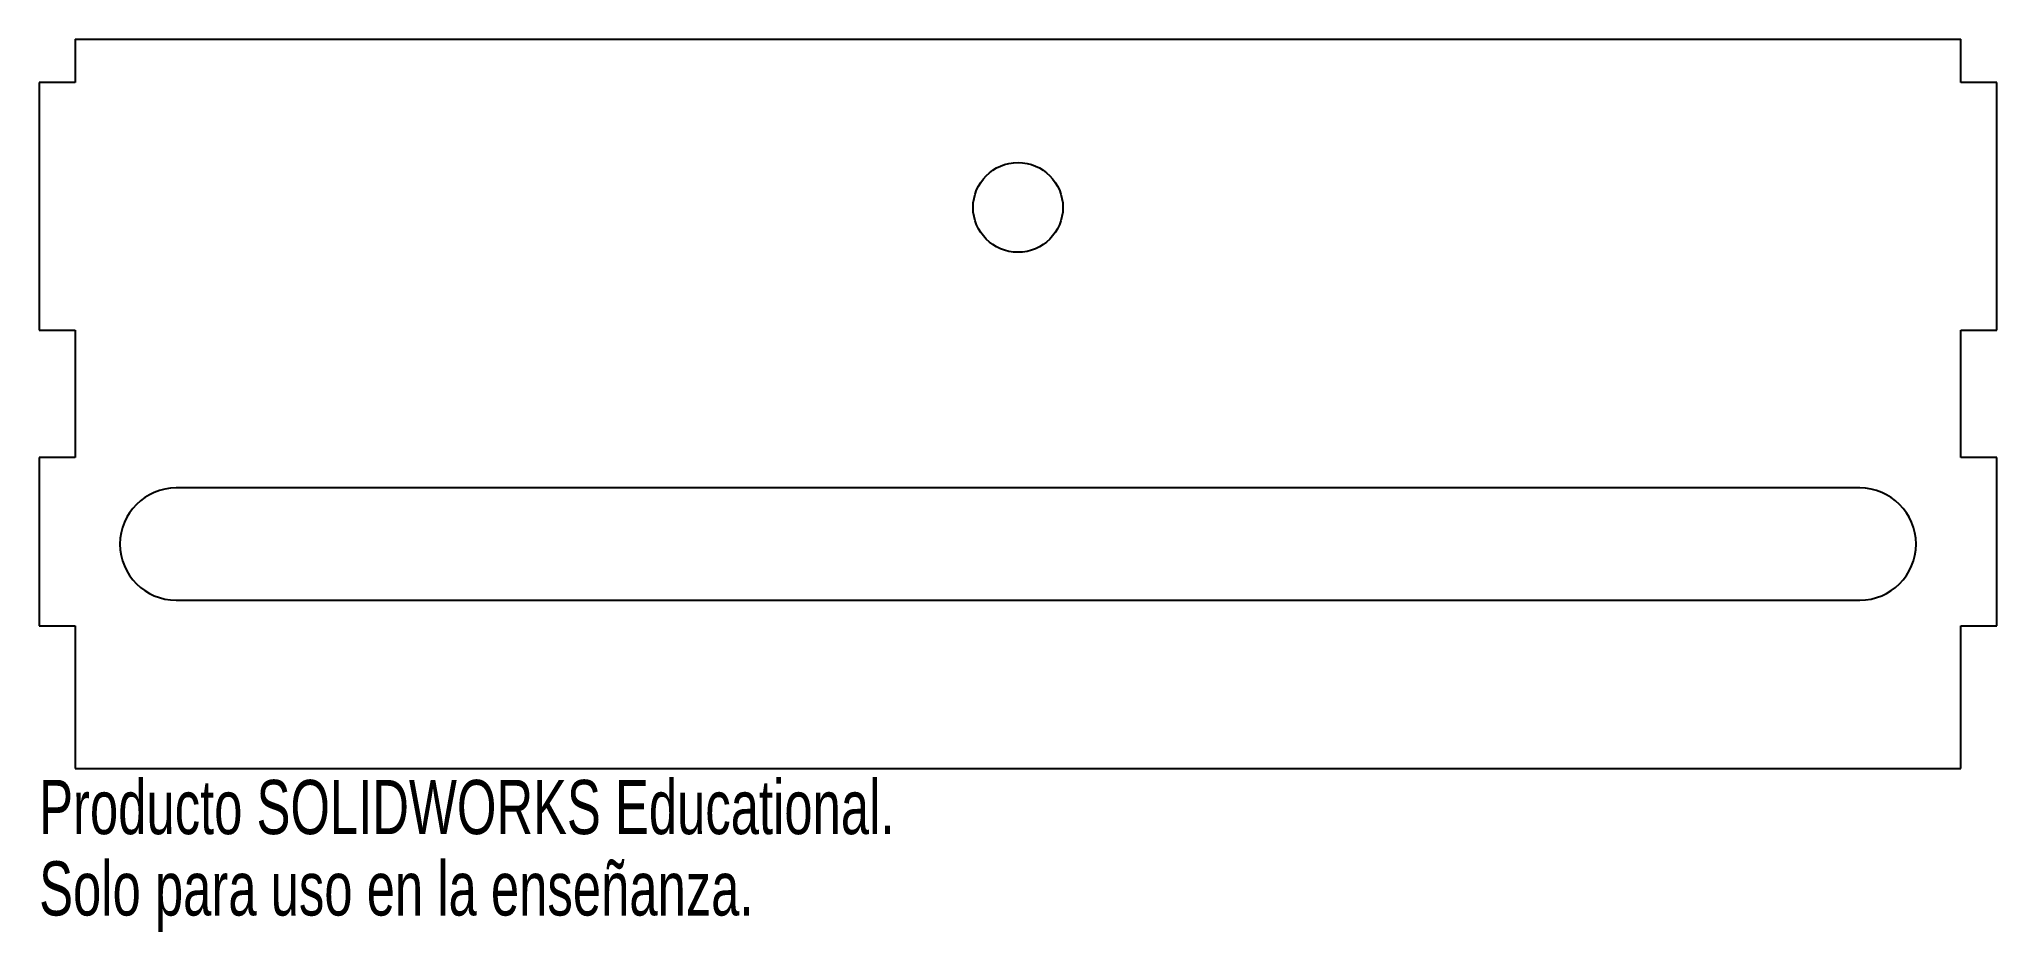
# Model space of a CAD drawing. Header units: millimetres. Extents: x -87 to 87, y -65 to 15.
import ezdxf

# ---------------------------------------------------------------- set-up
doc = ezdxf.new("R2010")
doc.units = ezdxf.units.MM
doc.styles.add('SLDTEXTSTYLE0', font='TXT', dxfattribs={"width": 0.7})

msp = doc.modelspace()

# ---------------------------------------------------------------- linework, layer by layer
at = {"color": 7, "linetype": 'Continuous', "lineweight": 25}
for p, q in [((-84, 15), (-84, 11.15)), ((-84, 15), (84, 15)), ((84, 11.15), (84, 15)), ((-87.2, 11.15), (-87.2, -10.95)), ((-84, 11.15), (-87.2, 11.15)), ((87.2, 11.15), (84, 11.15)), ((87.2, -10.95), (87.2, 11.15)), ((-87.2, -10.95), (-84, -10.95)), ((-84, -10.95), (-84, -22.3)), ((84, -10.95), (87.2, -10.95)), ((84, -22.3), (84, -10.95)), ((-87.2, -22.3), (-87.2, -37.3)), ((-84, -22.3), (-87.2, -22.3)), ((87.2, -22.3), (84, -22.3)), ((87.2, -37.3), (87.2, -22.3)), ((75, -25), (-75, -25)), ((-75, -35), (75, -35)), ((-87.2, -37.3), (-84, -37.3)), ((-84, -37.3), (-84, -50)), ((84, -37.3), (87.2, -37.3)), ((84, -50), (84, -37.3)), ((-84, -50), (84, -50))]:
    msp.add_line(p, q, dxfattribs=at)
msp.add_circle((0, 0), 4, dxfattribs=at)
for centre, start, end in [((-75, -30), 90, 270), ((75, -30), 270, 90)]:
    msp.add_arc(centre, 5, start, end, dxfattribs=at)

# ---------------------------------------------------------------- texts
at = {"color": 7, "linetype": 'Continuous', "char_height": 4.8336, "attachment_point": 1, "style": 'SLDTEXTSTYLE0'}
for s, insert in [('Producto SOLIDWORKS Educational.', (-87.2, -51.02)), ('Solo para uso en la enseñanza.', (-87.2, -58.27))]:
    msp.add_mtext(s, dxfattribs=dict(at, insert=insert))

doc.saveas('drawing.dxf')
